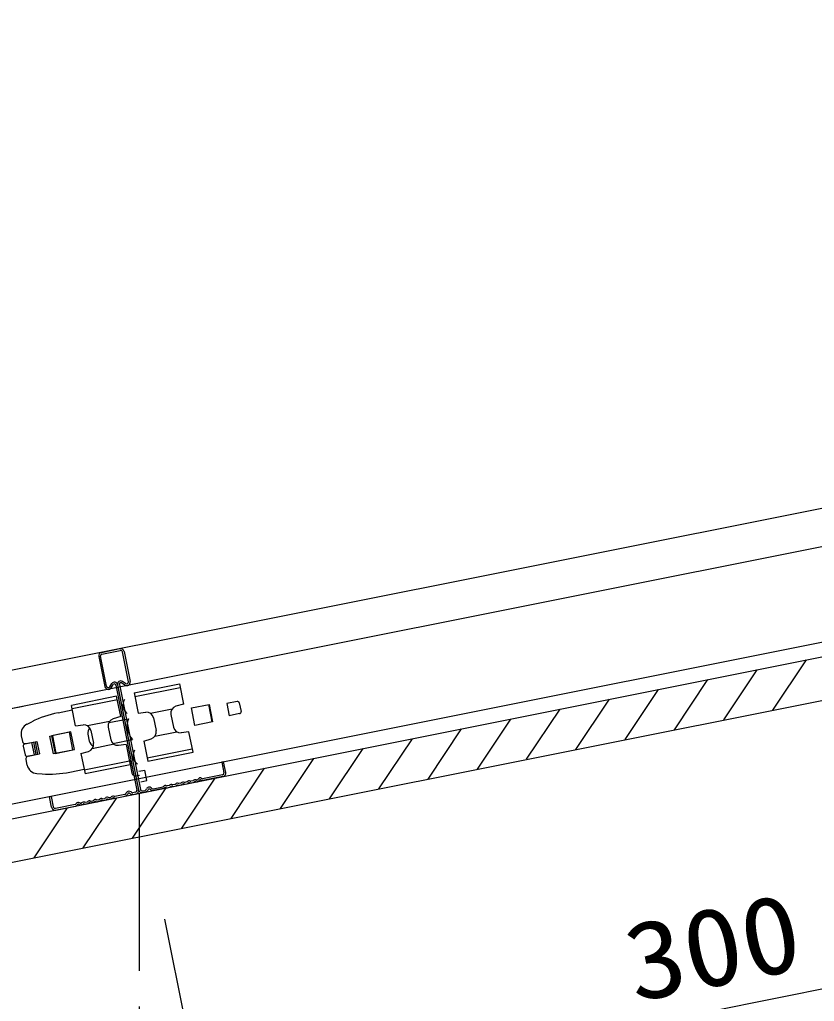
# Model space of a CAD drawing. Units: millimetres on the paper. Extents: x -203 to 207, y -139 to 146.
# Drawn here: x 103.9 to 126.27, y 39.21 to 66.84 of the extents above; entities that cross this region are included whole.
import ezdxf
from ezdxf.enums import TextEntityAlignment as Align

# ---------------------------------------------------------------- set-up
doc = ezdxf.new("R2010")
doc.units = ezdxf.units.MM
doc.linetypes.add('CHAIN1', pattern=[8, 5, -1, 1, -1])
for name, color, linetype in [('1-0_断面', 134, 'Continuous'), ('1-1_寸法', 134, 'Continuous'), ('1-3_ＤＨクロス', 134, 'Continuous')]:
    doc.layers.add(name, color=color, linetype=linetype)
doc.styles.add('ＭＳ ゴシック', font='')
doc.styles.get('ＭＳ ゴシック').set_extended_font_data('MS Gothic')

msp = doc.modelspace()

# ---------------------------------------------------------------- linework, layer by layer
at = {"layer": '1-0_断面'}
for p, q in [((195.269, 66.843), (88.569, 45.503)), ((195.722, 65.853), (88.777, 44.464)), ((200.409, 64.098), (77.898, 39.596)), ((-51.917, 12.001), (200.409, 62.466)), ((125.108, 47.406), (126.05, 48.818)), ((125.795, 48.763), (125.799, 48.768)), ((123.721, 47.129), (124.663, 48.541)), ((107.122, 47.891), (108.397, 48.146)), ((122.335, 46.851), (123.276, 48.263)), ((107.122, 47.891), (107.236, 47.319)), ((107.142, 47.79), (108.417, 48.045)), ((120.948, 46.574), (121.889, 47.986)), ((106.631, 47.793), (105.357, 47.538)), ((105.471, 46.966), (105.357, 47.538)), ((106.652, 47.692), (105.377, 47.437)), ((106.746, 47.221), (106.631, 47.793)), ((108.736, 47.466), (109.237, 47.566)), ((109.215, 47.562), (109.313, 47.072)), ((109.227, 47.564), (109.325, 47.074)), ((109.237, 47.566), (109.335, 47.076)), ((110.026, 47.648), (109.732, 47.589)), ((109.732, 47.589), (109.8, 47.246)), ((110.085, 47.609), (110.134, 47.363)), ((119.561, 46.297), (120.503, 47.709)), ((103.998, 47.508), (86.421, 43.993)), ((104.982, 47.327), (105.383, 47.408)), ((107.236, 47.319), (107.453, 47.343)), ((107.581, 47.314), (108.195, 47.437)), ((108.161, 47.282), (108.233, 46.925)), ((108.834, 46.976), (108.736, 47.466)), ((110.095, 47.305), (109.8, 47.246)), ((118.174, 46.019), (119.116, 47.431)), ((104.109, 47.01), (104.241, 47.075)), ((105.471, 46.966), (105.688, 46.99)), ((106.43, 47.084), (105.816, 46.961)), ((106.411, 47.052), (106.962, 47.162)), ((106.746, 47.221), (106.536, 47.16)), ((107.671, 47.184), (107.742, 46.827)), ((109.335, 47.076), (108.834, 46.976)), ((116.788, 45.742), (117.729, 47.154)), ((105.343, 46.793), (104.803, 46.685)), ((105.304, 46.78), (104.804, 46.68)), ((105.402, 46.29), (105.304, 46.78)), ((105.443, 46.293), (105.343, 46.793)), ((105.824, 46.731), (105.863, 46.535)), ((105.906, 46.831), (105.977, 46.474)), ((106.396, 46.929), (106.468, 46.572)), ((107.709, 46.672), (108.323, 46.795)), ((115.401, 45.465), (116.342, 46.877)), ((103.947, 46.682), (103.979, 46.525)), ((104.044, 46.452), (104.339, 46.51)), ((104.073, 46.462), (104.387, 46.525)), ((104.24, 46.491), (104.309, 46.148)), ((104.289, 46.501), (104.358, 46.157)), ((104.339, 46.51), (104.407, 46.167)), ((104.387, 46.525), (104.457, 46.172)), ((104.754, 46.675), (104.803, 46.685)), ((104.854, 46.175), (104.754, 46.675)), ((104.803, 46.685), (104.903, 46.185)), ((104.804, 46.68), (104.902, 46.19)), ((104.826, 46.684), (104.924, 46.194)), ((106.558, 46.442), (105.944, 46.319)), ((106.529, 46.464), (107.079, 46.574)), ((106.903, 46.437), (106.686, 46.413)), ((106.903, 46.437), (107.017, 45.865)), ((107.393, 46.535), (107.603, 46.596)), ((107.393, 46.535), (107.507, 45.963)), ((114.014, 45.187), (114.956, 46.599)), ((104.005, 46.393), (104.054, 46.148)), ((104.113, 46.108), (104.407, 46.167)), ((104.143, 46.109), (104.457, 46.172)), ((104.903, 46.185), (104.854, 46.175)), ((104.902, 46.19), (105.402, 46.29)), ((104.903, 46.185), (105.443, 46.293)), ((105.628, 46.182), (105.837, 46.243)), ((105.628, 46.182), (105.742, 45.61)), ((107.487, 46.064), (108.762, 46.319)), ((107.507, 45.963), (108.782, 46.218)), ((112.627, 44.91), (113.569, 46.322)), ((104.112, 45.858), (104.081, 46.015)), ((106.997, 45.966), (105.722, 45.711)), ((106.991, 45.996), (107.064, 45.633)), ((111.241, 44.633), (112.182, 46.045)), ((104.387, 45.618), (104.534, 45.608)), ((105.316, 45.66), (105.716, 45.741)), ((107.017, 45.865), (105.742, 45.61)), ((107.258, 45.682), (107.424, 45.715)), ((109.854, 44.355), (110.795, 45.767)), ((107.181, 45.554), (107.279, 45.574)), ((108.467, 44.078), (109.409, 45.49)), ((107.08, 43.8), (108.022, 45.213)), ((105.694, 43.523), (106.635, 44.935)), ((104.307, 43.246), (105.248, 44.658))]:
    msp.add_line(p, q, dxfattribs=at)
at = {"layer": '1-0_断面', "color": 2, "linetype": 'CHAIN1'}
msp.add_line((107.27, 45.062), (107.27, 33.922), dxfattribs=at)
at = {"layer": '1-0_断面'}
for points in [[(-51.838, 13.241), (77.31, 39.07), (200.409, 63.69)], [(108.397, 48.146), (108.511, 47.574), (108.301, 47.513)], [(108.782, 46.218), (108.668, 46.79), (108.451, 46.766)], [(107.317, 45.388), (107.483, 45.421), (107.424, 45.715)]]:
    msp.add_lwpolyline(points, dxfattribs=at)
for centre, radius, start, end in [((107.099, 47.547), 0.29, 147.7071, 234.9127), ((110.036, 47.599), 0.05, 11.3099, 101.3099), ((105.57, 44.386), 3, 101.3099, 116.3099), ((107.475, 47.145), 0.2, 11.3099, 96.3099), ((108.358, 47.321), 0.2, 106.3099, 191.3099), ((110.085, 47.354), 0.05, 281.3099, 11.3099), ((104.241, 46.741), 0.3, 116.3099, 191.3099), ((105.71, 46.792), 0.2, 11.3099, 96.3099), ((106.593, 46.968), 0.2, 106.3099, 191.3099), ((107.533, 46.971), 0.603, 161.4471, 221.1728), ((106.02, 46.77), 0.2, 137.0867, 191.3099), ((107.546, 46.788), 0.2, 286.3099, 11.3099), ((108.429, 46.965), 0.2, 191.3099, 276.3099), ((104.057, 46.541), 0.08, 191.3099, 281.3099), ((104.054, 46.403), 0.05, 101.3099, 191.3099), ((105.781, 46.435), 0.2, 286.3099, 11.3099), ((106.059, 46.574), 0.2, 191.3099, 245.5332), ((106.664, 46.612), 0.2, 191.3099, 276.3099), ((107.383, 46.125), 0.29, 147.7071, 234.9127), ((104.103, 46.157), 0.05, 191.3099, 281.3099), ((104.159, 46.031), 0.08, 101.3099, 191.3099), ((104.406, 45.917), 0.3, 191.3099, 266.3099), ((104.727, 48.602), 3, 266.3099, 281.3099), ((107.162, 45.652), 0.1, 191.3099, 281.3099)]:
    msp.add_arc(centre, radius, start, end, dxfattribs=at)
at = {"layer": '1-1_寸法'}
for q in [(138.495, 41.96), (107.989, 41.52)]:
    msp.add_line((109.078, 36.077), q, dxfattribs=at)
at = {"layer": '1-3_ＤＨクロス'}
for p, q in [((106.345, 48.079), (106.177, 48.923)), ((106.206, 49.031), (106.726, 49.135)), ((106.216, 48.982), (106.736, 49.086)), ((106.963, 48.203), (106.795, 49.046)), ((106.844, 49.056), (107.012, 48.213)), ((106.128, 48.913), (106.296, 48.07)), ((106.437, 48.064), (106.496, 48.151)), ((106.478, 48.034), (106.537, 48.123)), ((106.61, 48.109), (107.202, 45.15)), ((106.659, 48.119), (107.251, 45.16)), ((106.708, 48.128), (107.3, 45.17)), ((106.859, 48.11), (106.769, 48.17)), ((106.884, 48.153), (106.797, 48.211)), ((106.679, 48.017), (107.251, 45.16)), ((109.643, 45.945), (109.594, 45.935)), ((109.594, 45.935), (109.653, 45.641)), ((109.702, 45.651), (109.643, 45.945)), ((108.44, 45.347), (108.385, 45.336)), ((108.607, 45.381), (108.551, 45.369)), ((108.561, 45.32), (108.617, 45.332)), ((108.774, 45.414), (108.718, 45.403)), ((108.728, 45.354), (108.784, 45.365)), ((108.885, 45.436), (108.901, 45.439)), ((108.895, 45.387), (108.91, 45.39)), ((108.913, 45.448), (108.924, 45.464)), ((108.966, 45.436), (108.955, 45.42)), ((108.993, 45.442), (109.009, 45.431)), ((109.021, 45.483), (109.037, 45.473)), ((109.614, 45.582), (109.052, 45.47)), ((109.624, 45.533), (109.062, 45.421)), ((106.89, 45.052), (106.902, 45.073)), ((107.006, 45.061), (107.025, 45.046)), ((107.056, 45.085), (107.037, 45.1)), ((107.162, 45.092), (107.089, 45.077)), ((107.358, 45.131), (107.432, 45.146)), ((107.442, 45.096), (107.368, 45.082)), ((107.459, 45.166), (107.471, 45.187)), ((107.515, 45.163), (107.503, 45.142)), ((107.575, 45.175), (107.594, 45.16)), ((107.625, 45.199), (107.606, 45.214)), ((107.658, 45.191), (107.94, 45.247)), ((107.95, 45.198), (107.669, 45.142)), ((108.107, 45.281), (108.051, 45.269)), ((108.061, 45.22), (108.117, 45.232)), ((108.274, 45.314), (108.218, 45.303)), ((108.228, 45.254), (108.284, 45.265)), ((108.394, 45.287), (108.45, 45.298)), ((104.74, 44.964), (104.789, 44.974)), ((104.799, 44.67), (104.74, 44.964)), ((104.789, 44.974), (104.848, 44.68)), ((105.492, 44.777), (105.481, 44.761)), ((105.605, 44.786), (105.589, 44.797)), ((105.636, 44.786), (105.62, 44.783)), ((105.747, 44.809), (105.803, 44.82)), ((105.914, 44.842), (105.969, 44.853)), ((105.979, 44.804), (105.923, 44.793)), ((106.08, 44.875), (106.136, 44.886)), ((106.146, 44.837), (106.09, 44.826)), ((106.247, 44.909), (106.303, 44.92)), ((106.257, 44.86), (106.313, 44.871)), ((106.414, 44.942), (106.469, 44.953)), ((106.479, 44.904), (106.423, 44.893)), ((106.863, 45.032), (106.58, 44.975)), ((106.59, 44.926), (106.872, 44.982)), ((106.946, 45.049), (106.934, 45.028)), ((107.099, 45.028), (107.172, 45.043)), ((104.907, 44.641), (105.469, 44.753)), ((104.917, 44.592), (105.478, 44.704)), ((105.534, 44.75), (105.523, 44.734)), ((105.561, 44.755), (105.577, 44.745)), ((105.646, 44.737), (105.63, 44.734)), ((105.757, 44.76), (105.812, 44.771))]:
    msp.add_line(p, q, dxfattribs=at)
for centre, radius, start, end in [((106.226, 48.933), 0.1, 101.3099, 191.3099), ((106.226, 48.933), 0.05, 101.3099, 191.3099), ((106.746, 49.036), 0.1, 11.3099, 101.3099), ((106.746, 49.036), 0.05, 11.3099, 101.3099), ((106.571, 48.101), 0.09, 11.3099, 146.3099), ((106.571, 48.101), 0.04, 11.3099, 146.3099), ((106.747, 48.136), 0.09, 56.3099, 191.3099), ((106.747, 48.136), 0.04, 56.3099, 191.3099), ((106.914, 48.193), 0.1, 236.3099, 11.3099), ((106.914, 48.193), 0.05, 233.462, 11.3099), ((106.394, 48.089), 0.1, 191.3099, 326.3099), ((106.394, 48.089), 0.05, 191.3099, 329.1579), ((109.604, 45.631), 0.05, 281.3099, 11.3099), ((109.604, 45.631), 0.1, 281.3099, 11.3099), ((108.339, 45.276), 0.07, 62.3675, 140.2524), ((108.381, 45.356), 0.02, 242.3675, 281.3099), ((108.436, 45.367), 0.02, 281.3099, 320.2524), ((108.506, 45.309), 0.07, 62.3675, 140.2524), ((108.506, 45.309), 0.02, 64.44, 140.2524), ((108.547, 45.389), 0.07, 242.3675, 281.3099), ((108.547, 45.389), 0.02, 242.3675, 281.3099), ((108.603, 45.4), 0.02, 281.3099, 320.2524), ((108.603, 45.4), 0.07, 281.3099, 320.2524), ((108.672, 45.343), 0.07, 62.3675, 140.2524), ((108.672, 45.343), 0.02, 64.44, 140.2524), ((108.714, 45.422), 0.07, 242.3675, 281.3099), ((108.714, 45.422), 0.02, 242.3675, 281.3099), ((108.77, 45.434), 0.02, 281.3099, 320.2524), ((108.77, 45.434), 0.07, 281.3099, 320.2524), ((108.839, 45.376), 0.07, 62.3675, 140.2524), ((108.839, 45.376), 0.02, 62.3675, 138.1798), ((108.881, 45.456), 0.07, 242.3675, 281.3099), ((108.881, 45.456), 0.02, 242.3675, 281.3099), ((108.897, 45.459), 0.02, 281.3099, 326.3099), ((108.897, 45.459), 0.07, 281.3099, 326.3099), ((108.982, 45.425), 0.07, 56.3099, 146.3099), ((108.982, 45.425), 0.02, 56.3099, 146.3099), ((109.048, 45.489), 0.07, 236.3099, 281.3099), ((109.048, 45.489), 0.02, 236.3099, 281.3099), ((106.855, 45.071), 0.04, 281.3099, 331.3099), ((106.981, 45.03), 0.09, 51.3099, 151.3099), ((106.981, 45.03), 0.04, 51.3099, 151.3099), ((107.081, 45.116), 0.04, 231.3099, 281.3099), ((107.152, 45.141), 0.05, 281.3099, 11.3099), ((107.152, 45.141), 0.1, 281.3099, 11.3099), ((107.349, 45.18), 0.1, 191.3099, 281.3099), ((107.349, 45.18), 0.05, 191.3099, 281.3099), ((107.424, 45.185), 0.04, 281.3099, 331.3099), ((107.424, 45.185), 0.09, 281.3099, 331.3099), ((107.55, 45.144), 0.09, 51.3099, 151.3099), ((107.55, 45.144), 0.04, 51.3099, 151.3099), ((107.65, 45.23), 0.09, 231.3099, 281.3099), ((107.65, 45.23), 0.04, 231.3099, 281.3099), ((107.936, 45.267), 0.02, 281.3099, 320.2524), ((107.936, 45.267), 0.07, 281.3099, 320.2524), ((108.006, 45.209), 0.07, 62.3675, 140.2524), ((108.006, 45.209), 0.02, 64.44, 140.2524), ((108.047, 45.289), 0.07, 242.3675, 281.3099), ((108.047, 45.289), 0.02, 242.3675, 281.3099), ((108.103, 45.3), 0.02, 281.3099, 320.2524), ((108.103, 45.3), 0.07, 281.3099, 320.2524), ((108.172, 45.243), 0.07, 62.3675, 140.2524), ((108.172, 45.243), 0.02, 64.44, 140.2524), ((108.214, 45.322), 0.07, 242.3675, 281.3099), ((108.214, 45.322), 0.02, 242.3675, 281.3099), ((108.27, 45.334), 0.02, 281.3099, 320.2524), ((108.27, 45.334), 0.07, 281.3099, 320.2524), ((108.339, 45.276), 0.02, 64.44, 140.2524), ((108.381, 45.356), 0.07, 242.3675, 281.3099), ((108.436, 45.367), 0.07, 281.3099, 320.2524), ((105.55, 44.739), 0.07, 56.3099, 146.3099), ((105.616, 44.803), 0.02, 236.3099, 281.3099), ((105.632, 44.806), 0.02, 281.3099, 320.2524), ((105.701, 44.748), 0.07, 62.3675, 140.2524), ((105.743, 44.828), 0.02, 242.3675, 281.3099), ((105.799, 44.839), 0.02, 281.3099, 320.2524), ((105.799, 44.839), 0.07, 281.3099, 320.2524), ((105.868, 44.782), 0.07, 62.3675, 140.2524), ((105.868, 44.782), 0.02, 62.3675, 138.1798), ((105.91, 44.861), 0.07, 242.3675, 281.3099), ((105.91, 44.861), 0.02, 242.3675, 281.3099), ((105.965, 44.873), 0.02, 281.3099, 320.2524), ((105.965, 44.873), 0.07, 281.3099, 320.2524), ((106.035, 44.815), 0.07, 62.3675, 140.2524), ((106.035, 44.815), 0.02, 62.3675, 138.1798), ((106.076, 44.895), 0.07, 242.3675, 281.3099), ((106.076, 44.895), 0.02, 242.3675, 281.3099), ((106.132, 44.906), 0.02, 281.3099, 320.2524), ((106.132, 44.906), 0.07, 281.3099, 320.2524), ((106.201, 44.848), 0.07, 62.3675, 140.2524), ((106.201, 44.848), 0.02, 62.3675, 138.1798), ((106.243, 44.928), 0.07, 242.3675, 281.3099), ((106.243, 44.928), 0.02, 242.3675, 281.3099), ((106.299, 44.939), 0.02, 281.3099, 320.2524), ((106.299, 44.939), 0.07, 281.3099, 320.2524), ((106.368, 44.882), 0.07, 62.3675, 140.2524), ((106.368, 44.882), 0.02, 62.3675, 138.1798), ((106.41, 44.962), 0.07, 242.3675, 281.3099), ((106.41, 44.962), 0.02, 242.3675, 281.3099), ((106.466, 44.973), 0.02, 281.3099, 320.2524), ((106.466, 44.973), 0.07, 281.3099, 320.2524), ((106.535, 44.915), 0.07, 62.3675, 140.2524), ((106.535, 44.915), 0.02, 62.3675, 138.1798), ((106.576, 44.995), 0.07, 242.3675, 281.3099), ((106.576, 44.995), 0.02, 242.3675, 281.3099), ((106.855, 45.071), 0.09, 281.3099, 331.3099), ((107.081, 45.116), 0.09, 231.3099, 281.3099), ((104.897, 44.69), 0.1, 191.3099, 281.3099), ((104.897, 44.69), 0.05, 191.3099, 281.3099), ((105.465, 44.772), 0.02, 281.3099, 326.3099), ((105.465, 44.772), 0.07, 281.3099, 326.3099), ((105.55, 44.739), 0.02, 56.3099, 146.3099), ((105.616, 44.803), 0.07, 236.3099, 281.3099), ((105.632, 44.806), 0.07, 281.3099, 320.2524), ((105.701, 44.748), 0.02, 64.44, 140.2524), ((105.743, 44.828), 0.07, 242.3675, 281.3099)]:
    msp.add_arc(centre, radius, start, end, dxfattribs=at)

# ---------------------------------------------------------------- texts
at = {"layer": '1-1_寸法', "style": 'ＭＳ ゴシック', "width": 1.1}
msp.add_text('300', height=2.199, rotation=11.31, dxfattribs=at).set_placement((121.335, 38.528), align=Align.BOTTOM_LEFT)

doc.saveas('drawing.dxf')
